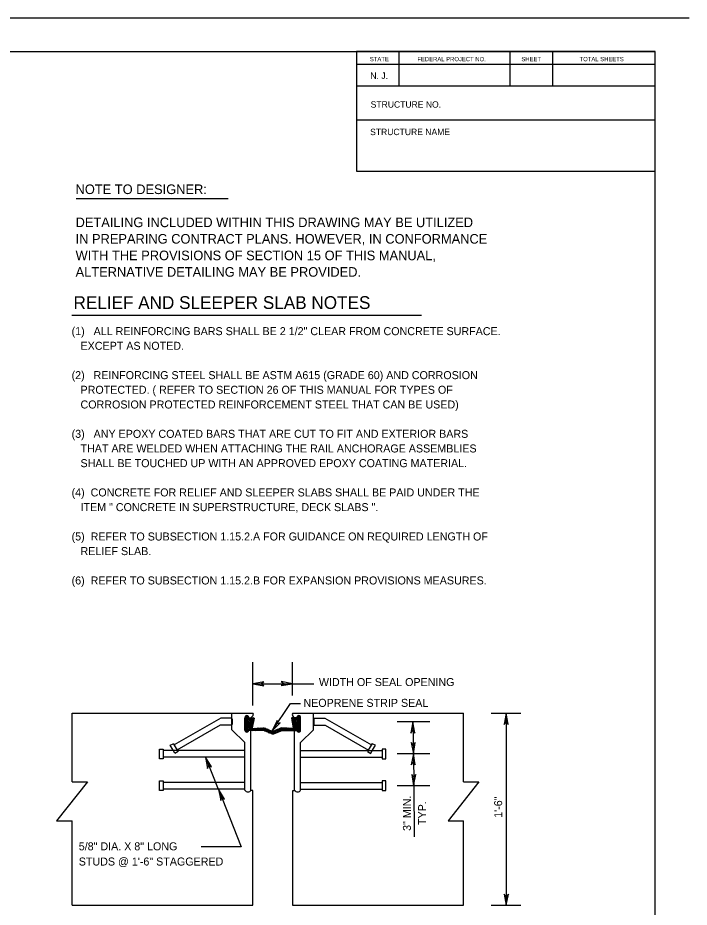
# Model space of a CAD drawing. Extents: x 499999.87 to 500002.82, y 499999.96 to 500001.79.
# Drawn here: x 500001.999 to 500002.825, y 500000.697 to 500001.792 of the extents above; entities that cross this region are included whole.
import ezdxf

# ---------------------------------------------------------------- set-up
doc = ezdxf.new("R2010")
doc.units = 0
for name, color, linetype in [('1', 7, 'Continuous'), ('2', 7, 'Continuous'), ('40', 7, 'Continuous'), ('46', 7, 'Continuous'), ('55', 7, 'Continuous')]:
    doc.layers.add(name, color=color, linetype=linetype)

msp = doc.modelspace()

# ---------------------------------------------------------------- linework, layer by layer
at = {"layer": '1'}
for p, q in [((499999.8665, 500001.7917), (500002.8248, 500001.7917)), ((500000.0331, 500001.75), (500002.7831, 500001.75)), ((500002.4157, 500001.75), (500002.4157, 500001.603)), ((500002.7831, 500001.75), (500002.4157, 500001.75)), ((500002.4682, 500001.708), (500002.4682, 500001.75)), ((500002.6047, 500001.708), (500002.6047, 500001.75)), ((500002.6572, 500001.708), (500002.6572, 500001.75)), ((500002.7831, 500000), (500002.7831, 500001.75)), ((500002.7831, 500000), (500002.7831, 500001.75)), ((500002.7831, 500001.603), (500002.7831, 500001.75)), ((500002.7831, 500001.7343), (500002.4157, 500001.7343)), ((500002.4157, 500001.708), (500002.7831, 500001.708)), ((500002.4157, 500001.666), (500002.7831, 500001.666)), ((500002.4157, 500001.603), (500002.7831, 500001.603)), ((500002.2881, 500000.9455), (500002.2881, 500000.999)), ((500002.3369, 500000.958), (500002.3369, 500000.999)), ((500002.2881, 500000.9724), (500002.3632, 500000.9724)), ((500002.312, 500000.9144), (500002.3346, 500000.9482)), ((500002.3346, 500000.9482), (500002.3468, 500000.9482)), ((500002.2785, 500000.9304), (500002.2808, 500000.9324)), ((500002.2785, 500000.9285), (500002.2822, 500000.9321)), ((500002.2884, 500000.9229), (500002.2795, 500000.9321)), ((500002.2887, 500000.9245), (500002.2808, 500000.9324)), ((500002.3366, 500000.9245), (500002.3445, 500000.9324)), ((500002.3369, 500000.9229), (500002.3458, 500000.9321)), ((500002.3468, 500000.9285), (500002.3432, 500000.9321)), ((500002.3468, 500000.9304), (500002.3445, 500000.9324)), ((500002.5814, 500000.936), (500002.6178, 500000.936)), ((500002.5997, 500000.936), (500002.5997, 500000.6998)), ((500002.2626, 500000.9293), (500002.2626, 500000.9224)), ((500002.2785, 500000.9265), (500002.2828, 500000.9308)), ((500002.2785, 500000.9147), (500002.2785, 500000.9304)), ((500002.2785, 500000.9249), (500002.2841, 500000.9304)), ((500002.2785, 500000.9193), (500002.2897, 500000.9301)), ((500002.2877, 500000.9199), (500002.2785, 500000.9291)), ((500002.2785, 500000.9173), (500002.2894, 500000.9281)), ((500002.2874, 500000.9183), (500002.2785, 500000.9272)), ((500002.2785, 500000.9229), (500002.2822, 500000.9265)), ((500002.2894, 500000.9147), (500002.2785, 500000.9255)), ((500002.2785, 500000.9209), (500002.2831, 500000.9255)), ((500002.2831, 500000.9193), (500002.2785, 500000.9236)), ((500002.2812, 500000.9193), (500002.2785, 500000.9216)), ((500002.2822, 500000.9275), (500002.2789, 500000.9308)), ((500002.2795, 500000.9127), (500002.2881, 500000.9213)), ((500002.2825, 500000.9193), (500002.289, 500000.9259)), ((500002.2831, 500000.9304), (500002.2858, 500000.9304)), ((500002.2831, 500000.9275), (500002.2861, 500000.9304)), ((500002.2838, 500000.919), (500002.2884, 500000.9236)), ((500002.2841, 500000.9265), (500002.2881, 500000.9304)), ((500002.2881, 500000.9216), (500002.2841, 500000.9255)), ((500002.289, 500000.9262), (500002.2848, 500000.9304)), ((500002.2894, 500000.9278), (500002.2864, 500000.9304)), ((500002.2897, 500000.9295), (500002.2884, 500000.9304)), ((500002.3356, 500000.9295), (500002.3369, 500000.9304)), ((500002.3468, 500000.9193), (500002.3356, 500000.9301)), ((500002.336, 500000.9278), (500002.3389, 500000.9304)), ((500002.3468, 500000.9173), (500002.336, 500000.9281)), ((500002.336, 500000.9147), (500002.3468, 500000.9255)), ((500002.3363, 500000.9262), (500002.3406, 500000.9304)), ((500002.3428, 500000.9193), (500002.3363, 500000.9259)), ((500002.3415, 500000.919), (500002.3369, 500000.9236)), ((500002.3412, 500000.9265), (500002.3373, 500000.9304)), ((500002.3373, 500000.9216), (500002.3412, 500000.9255)), ((500002.3458, 500000.9127), (500002.3373, 500000.9213)), ((500002.3376, 500000.9199), (500002.3468, 500000.9291)), ((500002.3379, 500000.9183), (500002.3468, 500000.9272)), ((500002.3422, 500000.9275), (500002.3392, 500000.9304)), ((500002.3422, 500000.9304), (500002.3396, 500000.9304)), ((500002.3468, 500000.9249), (500002.3412, 500000.9304)), ((500002.3468, 500000.9209), (500002.3422, 500000.9255)), ((500002.3422, 500000.9193), (500002.3468, 500000.9236)), ((500002.3468, 500000.9265), (500002.3425, 500000.9308)), ((500002.3432, 500000.9275), (500002.3465, 500000.9308)), ((500002.3468, 500000.9229), (500002.3432, 500000.9265)), ((500002.3442, 500000.9193), (500002.3468, 500000.9216)), ((500002.3468, 500000.9147), (500002.3468, 500000.9304)), ((500002.363, 500000.9293), (500002.363, 500000.9224)), ((500002.4658, 500000.9258), (500002.506, 500000.9258)), ((500002.4849, 500000.9255), (500002.4856, 500000.8862)), ((500002.2838, 500000.9147), (500002.2785, 500000.9199)), ((500002.2828, 500000.914), (500002.2785, 500000.918)), ((500002.2785, 500000.9154), (500002.2812, 500000.918)), ((500002.2818, 500000.9127), (500002.2785, 500000.916)), ((500002.2789, 500000.914), (500002.2822, 500000.9173)), ((500002.2802, 500000.9127), (500002.2789, 500000.914)), ((500002.2815, 500000.9127), (500002.2828, 500000.914)), ((500002.2854, 500000.9147), (500002.2831, 500000.9173)), ((500002.2858, 500000.9147), (500002.2831, 500000.9147)), ((500002.2835, 500000.9147), (500002.2877, 500000.919)), ((500002.2874, 500000.9147), (500002.2844, 500000.9177)), ((500002.2851, 500000.9147), (500002.2877, 500000.9173)), ((500002.2871, 500000.9147), (500002.2897, 500000.9173)), ((500002.291, 500000.9147), (500002.2884, 500000.9173)), ((500002.289, 500000.9147), (500002.292, 500000.9177)), ((500002.293, 500000.9147), (500002.2904, 500000.9177)), ((500002.2907, 500000.9147), (500002.294, 500000.9177)), ((500002.2949, 500000.9147), (500002.292, 500000.9177)), ((500002.2927, 500000.9147), (500002.2959, 500000.918)), ((500002.2966, 500000.9147), (500002.2936, 500000.9177)), ((500002.2946, 500000.9147), (500002.2979, 500000.918)), ((500002.2986, 500000.9147), (500002.2953, 500000.918)), ((500002.2963, 500000.9147), (500002.2999, 500000.9183)), ((500002.3005, 500000.9147), (500002.2972, 500000.918)), ((500002.2982, 500000.9147), (500002.3018, 500000.9183)), ((500002.3028, 500000.914), (500002.2989, 500000.918)), ((500002.3002, 500000.9147), (500002.3031, 500000.9177)), ((500002.3058, 500000.9131), (500002.3005, 500000.9183)), ((500002.3018, 500000.9144), (500002.3045, 500000.9173)), ((500002.3087, 500000.9117), (500002.3028, 500000.918)), ((500002.3031, 500000.914), (500002.3058, 500000.9167)), ((500002.3045, 500000.9134), (500002.3071, 500000.916)), ((500002.3058, 500000.9131), (500002.3084, 500000.9157)), ((500002.3117, 500000.9108), (500002.3061, 500000.9167)), ((500002.3071, 500000.9124), (500002.3097, 500000.915)), ((500002.3084, 500000.9121), (500002.311, 500000.9144)), ((500002.3127, 500000.9117), (500002.3094, 500000.915)), ((500002.3097, 500000.9114), (500002.3123, 500000.914)), ((500002.311, 500000.9111), (500002.3127, 500000.9124)), ((500002.3127, 500000.9137), (500002.3123, 500000.9137)), ((500002.3127, 500000.9117), (500002.3159, 500000.915)), ((500002.3127, 500000.9137), (500002.313, 500000.9137)), ((500002.3143, 500000.9111), (500002.3127, 500000.9124)), ((500002.3127, 500000.9104), (500002.3127, 500000.9108)), ((500002.3127, 500000.9104), (500002.3127, 500000.9108)), ((500002.3156, 500000.9114), (500002.313, 500000.914)), ((500002.3136, 500000.9108), (500002.3192, 500000.9167)), ((500002.3169, 500000.9121), (500002.3143, 500000.9144)), ((500002.3182, 500000.9124), (500002.3156, 500000.915)), ((500002.3166, 500000.9117), (500002.3225, 500000.918)), ((500002.3196, 500000.9131), (500002.3169, 500000.9157)), ((500002.3209, 500000.9134), (500002.3182, 500000.916)), ((500002.3196, 500000.9131), (500002.3248, 500000.9183)), ((500002.3222, 500000.914), (500002.3196, 500000.9167)), ((500002.3235, 500000.9144), (500002.3209, 500000.9173)), ((500002.3251, 500000.9147), (500002.3222, 500000.9177)), ((500002.3225, 500000.914), (500002.3264, 500000.918)), ((500002.3271, 500000.9147), (500002.3235, 500000.9183)), ((500002.3248, 500000.9147), (500002.3281, 500000.918)), ((500002.3291, 500000.9147), (500002.3255, 500000.9183)), ((500002.3268, 500000.9147), (500002.3301, 500000.918)), ((500002.3307, 500000.9147), (500002.3274, 500000.918)), ((500002.3287, 500000.9147), (500002.3317, 500000.9177)), ((500002.3327, 500000.9147), (500002.3294, 500000.918)), ((500002.3304, 500000.9147), (500002.3333, 500000.9177)), ((500002.3346, 500000.9147), (500002.3314, 500000.9177)), ((500002.3323, 500000.9147), (500002.335, 500000.9177)), ((500002.3363, 500000.9147), (500002.3333, 500000.9177)), ((500002.3343, 500000.9147), (500002.3369, 500000.9173)), ((500002.3383, 500000.9147), (500002.3356, 500000.9173)), ((500002.3419, 500000.9147), (500002.3376, 500000.919)), ((500002.3402, 500000.9147), (500002.3376, 500000.9173)), ((500002.3379, 500000.9147), (500002.3409, 500000.9177)), ((500002.3396, 500000.9147), (500002.3422, 500000.9147)), ((500002.3399, 500000.9147), (500002.3422, 500000.9173)), ((500002.3415, 500000.9147), (500002.3468, 500000.9199)), ((500002.3425, 500000.914), (500002.3468, 500000.918)), ((500002.3438, 500000.9127), (500002.3425, 500000.914)), ((500002.3465, 500000.914), (500002.3432, 500000.9173)), ((500002.3435, 500000.9127), (500002.3468, 500000.916)), ((500002.3468, 500000.9154), (500002.3442, 500000.918)), ((500002.3451, 500000.9127), (500002.3465, 500000.914)), ((500002.23, 500000.8819), (500002.2457, 500000.8425)), ((500002.4658, 500000.8864), (500002.506, 500000.8864)), ((500002.4857, 500000.8864), (500002.486, 500000.8469)), ((500002.4658, 500000.8471), (500002.506, 500000.8471)), ((500002.486, 500000.8469), (500002.4867, 500000.7841)), ((500002.2461, 500000.8425), (500002.274, 500000.7717)), ((500002.274, 500000.7717), (500002.2247, 500000.7717)), ((500002.5814, 500000.6998), (500002.6178, 500000.6998))]:
    msp.add_line(p, q, dxfattribs=at)
for points in [[(500002.3369, 500000.9724), (500002.3232, 500000.9751), (500002.3268, 500000.9724), (500002.3232, 500000.9701)], [(500002.2881, 500000.9724), (500002.3018, 500000.9698), (500002.2982, 500000.9724), (500002.3018, 500000.9747)], [(500002.5997, 500000.936), (500002.5971, 500000.9222), (500002.5997, 500000.9259), (500002.602, 500000.9222)], [(500002.312, 500000.9144), (500002.3219, 500000.9242), (500002.3176, 500000.9229), (500002.3179, 500000.9272)], [(500002.4849, 500000.9255), (500002.4826, 500000.9117), (500002.4849, 500000.9154), (500002.4875, 500000.9117)], [(500002.4856, 500000.8862), (500002.4879, 500000.8999), (500002.4856, 500000.8963), (500002.4829, 500000.8999)], [(500002.23, 500000.8819), (500002.2326, 500000.8681), (500002.2339, 500000.8724), (500002.2372, 500000.8701)], [(500002.4856, 500000.8862), (500002.4829, 500000.8724), (500002.4856, 500000.876), (500002.4879, 500000.8724)], [(500002.4859, 500000.8468), (500002.4885, 500000.8606), (500002.4859, 500000.857), (500002.4836, 500000.8606)], [(500002.2461, 500000.8425), (500002.2487, 500000.8287), (500002.2497, 500000.833), (500002.2533, 500000.8304)], [(500002.5997, 500000.6998), (500002.6024, 500000.7136), (500002.5997, 500000.71), (500002.5974, 500000.7136)]]:
    msp.add_lwpolyline(points, close=True, dxfattribs=at)
for points in [[(500002.2858, 500000.9304), (500002.289, 500000.9304), (500002.2897, 500000.9301), (500002.2874, 500000.918), (500002.2877, 500000.9173), (500002.3018, 500000.9183), (500002.3127, 500000.9137)], [(500002.3396, 500000.9304), (500002.3363, 500000.9304), (500002.3356, 500000.9301), (500002.3379, 500000.918), (500002.3376, 500000.9173), (500002.3235, 500000.9183), (500002.3127, 500000.9137)], [(500002.3127, 500000.9137), (500002.3127, 500000.9137), (500002.3127, 500000.9104), (500002.3012, 500000.9147), (500002.2858, 500000.9147)], [(500002.3127, 500000.9137), (500002.3127, 500000.9137), (500002.3127, 500000.9104), (500002.3241, 500000.9147), (500002.3396, 500000.9147)]]:
    msp.add_lwpolyline(points, dxfattribs=at)
for centre, start, end in [((500002.2809, 500000.9308), 359.4154, 180.5846), ((500002.3446, 500000.9308), 359.4154, 180.5846), ((500002.2809, 500000.915), 179.4154, 0.5846), ((500002.3446, 500000.915), 179.4154, 0.5846)]:
    msp.add_arc(centre, 0.0023, start, end, dxfattribs=at)
at = {"layer": '40'}
for p, q in [((500002.0659, 500000.936), (500002.2881, 500000.936)), ((500002.0659, 500000.8517), (500002.0659, 500000.936)), ((500002.2625, 500000.9157), (500002.2625, 500000.936)), ((500002.2858, 500000.9304), (500002.2884, 500000.9334)), ((500002.3369, 500000.936), (500002.5472, 500000.936)), ((500002.3396, 500000.9304), (500002.3369, 500000.9334)), ((500002.3629, 500000.9157), (500002.3629, 500000.936)), ((500002.5472, 500000.8517), (500002.5472, 500000.936)), ((500002.2487, 500000.9298), (500002.1913, 500000.8973)), ((500002.248, 500000.9213), (500002.1949, 500000.8907)), ((500002.2625, 500000.9213), (500002.248, 500000.9213)), ((500002.2625, 500000.9298), (500002.2487, 500000.9298)), ((500002.3629, 500000.9298), (500002.3766, 500000.9298)), ((500002.3629, 500000.9213), (500002.3773, 500000.9213)), ((500002.3766, 500000.9298), (500002.4341, 500000.8973)), ((500002.3773, 500000.9213), (500002.4304, 500000.8907)), ((500002.2785, 500000.8999), (500002.2625, 500000.9157)), ((500002.2858, 500000.8412), (500002.2858, 500000.9147)), ((500002.3396, 500000.8412), (500002.3396, 500000.9147)), ((500002.3468, 500000.8999), (500002.3629, 500000.9157)), ((500002.1864, 500000.8967), (500002.1903, 500000.8986)), ((500002.1904, 500000.8989), (500002.1953, 500000.8907)), ((500002.2785, 500000.8412), (500002.2785, 500000.8999)), ((500002.3468, 500000.8412), (500002.3468, 500000.8999)), ((500002.4351, 500000.8989), (500002.4302, 500000.8907)), ((500002.439, 500000.8967), (500002.435, 500000.8986)), ((500002.2785, 500000.8904), (500002.1781, 500000.8904)), ((500002.1901, 500000.8907), (500002.1865, 500000.8969)), ((500002.1924, 500000.8868), (500002.1901, 500000.8907)), ((500002.1962, 500000.8888), (500002.1923, 500000.8865)), ((500002.1953, 500000.8907), (500002.1963, 500000.8891)), ((500002.3468, 500000.8904), (500002.4472, 500000.8904)), ((500002.4291, 500000.8888), (500002.4331, 500000.8865)), ((500002.4302, 500000.8907), (500002.4292, 500000.8891)), ((500002.4332, 500000.8868), (500002.4355, 500000.8907)), ((500002.4355, 500000.8907), (500002.4391, 500000.8969)), ((500002.2785, 500000.8819), (500002.1781, 500000.8819)), ((500002.3468, 500000.8819), (500002.4472, 500000.8819)), ((500002.085, 500000.8517), (500002.0469, 500000.8038)), ((500002.0659, 500000.8517), (500002.085, 500000.8517)), ((500002.2785, 500000.851), (500002.1781, 500000.851)), ((500002.3468, 500000.851), (500002.4472, 500000.851)), ((500002.5663, 500000.8517), (500002.5282, 500000.8038)), ((500002.5472, 500000.8517), (500002.5663, 500000.8517)), ((500002.2785, 500000.8425), (500002.1781, 500000.8425)), ((500002.2881, 500000.8412), (500002.2858, 500000.8412)), ((500002.2881, 500000.6998), (500002.2881, 500000.8412)), ((500002.3373, 500000.8412), (500002.3396, 500000.8412)), ((500002.3373, 500000.6998), (500002.3373, 500000.8412)), ((500002.3468, 500000.8425), (500002.4472, 500000.8425)), ((500002.0469, 500000.8038), (500002.0659, 500000.8038)), ((500002.0659, 500000.6998), (500002.0659, 500000.8038)), ((500002.5282, 500000.8038), (500002.5472, 500000.8038)), ((500002.5472, 500000.6998), (500002.5472, 500000.8038)), ((500002.0659, 500000.6998), (500002.2881, 500000.6998)), ((500002.3369, 500000.6998), (500002.5472, 500000.6998))]:
    msp.add_line(p, q, dxfattribs=at)
for points in [[(500002.1781, 500000.8799), (500002.1736, 500000.8799), (500002.1736, 500000.8917), (500002.1781, 500000.8917)], [(500002.4472, 500000.8799), (500002.4518, 500000.8799), (500002.4518, 500000.8917), (500002.4472, 500000.8917)], [(500002.1781, 500000.8409), (500002.1736, 500000.8409), (500002.1736, 500000.8527), (500002.1781, 500000.8527)], [(500002.4472, 500000.8409), (500002.4518, 500000.8409), (500002.4518, 500000.8527), (500002.4472, 500000.8527)]]:
    msp.add_lwpolyline(points, close=True, dxfattribs=at)
for centre, radius, start, end in [((500002.287, 500000.9348), 0.00187, 322.125, 52.125), ((500002.3385, 500000.9348), 0.00187, 127.875, 217.875), ((500002.2823, 500000.8432), 0.00398, 205.0576, 334.9424), ((500002.3433, 500000.8432), 0.00398, 205.0576, 334.9424)]:
    msp.add_arc(centre, radius, start, end, dxfattribs=at)
for centre, major_axis, ratio in [((500002.2832, 500000.9268), (-0.00131, 0.00098), 0.55737), ((500002.3423, 500000.9268), (0.00131, 0.00098), 0.55737), ((500002.2829, 500000.9186), (-0.00197, 0.00033), 0.492399), ((500002.3426, 500000.9186), (0.00197, 0.00033), 0.492399)]:
    msp.add_ellipse(centre, major_axis=major_axis, ratio=ratio, dxfattribs=at)
at = {"layer": '46'}
msp.add_line((500002.0656, 500001.4259), (500002.4954, 500001.4259), dxfattribs=at)
at = {"layer": '55'}
msp.add_line((500002.0709, 500001.5692), (500002.2579, 500001.5692), dxfattribs=at)

# ---------------------------------------------------------------- texts
at = {"layer": '1'}
for s, height, p in [('STATE', 0.00525, (500002.4321, 500001.7382)), ('FEDERAL PROJECT NO.', 0.005248, (500002.4905, 500001.7382)), ('SHEET', 0.00525, (500002.6184, 500001.7382)), ('TOTAL SHEETS', 0.005248, (500002.69, 500001.7382))]:
    msp.add_text(s, height=height, dxfattribs=at).set_placement(p)
for s, p in [('3" MIN.', (500002.4826, 500000.7913)), ('1\'-6"', (500002.5948, 500000.8074)), ('TYP.', (500002.5013, 500000.7986))]:
    msp.add_text(s, height=0.00984, rotation=90, dxfattribs=at).set_placement(p)
at = {"layer": '2'}
for s, height, p in [('N. J.', 0.00787, (500002.4327, 500001.7165)), ('STRUCTURE NO.', 0.007874, (500002.4331, 500001.6811)), ('STRUCTURE NAME', 0.007874, (500002.4324, 500001.6473)), ('RELIEF AND SLEEPER SLAB NOTES', 0.015748, (500002.0676, 500001.4334)), ('(1)   ALL REINFORCING BARS SHALL BE 2 1/2" CLEAR FROM CONCRETE SURFACE.', 0.009843, (500002.0653, 500001.4012)), ('   EXCEPT AS NOTED.', 0.009843, (500002.0653, 500001.3832)), ('(2)   REINFORCING STEEL SHALL BE ASTM A615 (GRADE 60) AND CORROSION', 0.009843, (500002.0653, 500001.3471)), ('   PROTECTED. ( REFER TO SECTION 26 OF THIS MANUAL FOR TYPES OF', 0.009843, (500002.0653, 500001.3291)), ('   CORROSION PROTECTED REINFORCEMENT STEEL THAT CAN BE USED)', 0.009843, (500002.0653, 500001.311)), ('(3)   ANY EPOXY COATED BARS THAT ARE CUT TO FIT AND EXTERIOR BARS', 0.009843, (500002.0653, 500001.2749)), ('   THAT ARE WELDED WHEN ATTACHING THE RAIL ANCHORAGE ASSEMBLIES', 0.009843, (500002.0653, 500001.2569)), ('   SHALL BE TOUCHED UP WITH AN APPROVED EPOXY COATING MATERIAL.', 0.009843, (500002.0653, 500001.2388)), ('(4)  CONCRETE FOR RELIEF AND SLEEPER SLABS SHALL BE PAID UNDER THE', 0.009843, (500002.0653, 500001.2028)), ('   ITEM " CONCRETE IN SUPERSTRUCTURE, DECK SLABS ".', 0.009843, (500002.0653, 500001.1847)), ('(5)  REFER TO SUBSECTION 1.15.2.A FOR GUIDANCE ON REQUIRED LENGTH OF', 0.009843, (500002.0653, 500001.1486)), ('   RELIEF SLAB.', 0.009843, (500002.0653, 500001.1306)), ('(6)  REFER TO SUBSECTION 1.15.2.B FOR EXPANSION PROVISIONS MEASURES.', 0.009843, (500002.0653, 500001.0945))]:
    msp.add_text(s, height=height, dxfattribs=at).set_placement(p)
at = {"layer": '40'}
for s, p in [('WIDTH OF SEAL OPENING', (500002.3694, 500000.9695)), ('NEOPRENE STRIP SEAL', (500002.3504, 500000.9439)), ('5/8" DIA. X 8" LONG', (500002.0741, 500000.7674)), ('STUDS @ 1\'-6" STAGGERED', (500002.0741, 500000.7487))]:
    msp.add_text(s, height=0.009843, dxfattribs=at).set_placement(p)
at = {"layer": '55'}
for s, p in [('NOTE TO DESIGNER:', (500002.0702, 500001.5748)), ('DETAILING INCLUDED WITHIN THIS DRAWING MAY BE UTILIZED', (500002.0702, 500001.5341)), ('IN PREPARING CONTRACT PLANS. HOWEVER, IN CONFORMANCE', (500002.0702, 500001.5138)), ('WITH THE PROVISIONS OF SECTION 15 OF THIS MANUAL,', (500002.0702, 500001.4934)), ('ALTERNATIVE DETAILING MAY BE PROVIDED.', (500002.0702, 500001.4731))]:
    msp.add_text(s, height=0.011811, dxfattribs=at).set_placement(p)

doc.saveas('drawing.dxf')
